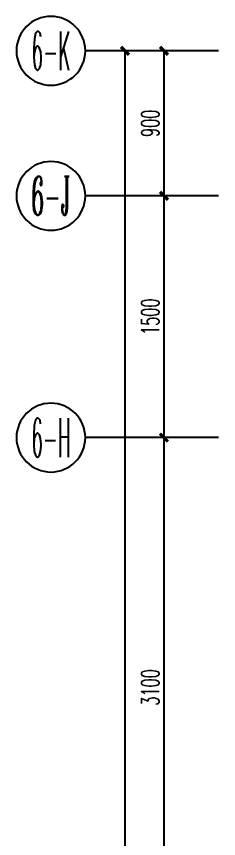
# Model space of a CAD drawing. Extents: x 184967 to 628822, y -100826 to 121332.
# Drawn here: x 195999 to 197250, y -20804 to -15703 of the extents above; entities that cross this region are included whole.
import ezdxf
from ezdxf.enums import TextEntityAlignment as Align

# ---------------------------------------------------------------- set-up
doc = ezdxf.new("R2010")
doc.units = 0
doc.header["$MEASUREMENT"] = 0
doc.layers.add('AXIS_TEXT', color=7, linetype='Continuous')
doc.layers.add('PUB_DIM', color=3, linetype='Continuous')
doc.styles.add('_TCH_AXIS', font='COMPLEX', dxfattribs={"bigfont": 'GBCBIG'})
doc.styles.add('COMPLEX', font='COMPLEX')
doc.styles.add('尺寸标注', font='txt.shx', dxfattribs={"width": 0.6, "height": 110})
doc.dimstyles.new('1-50', dxfattribs={"dimscale": 50, "dimtxt": 110, "dimasz": 1, "dimexe": 2, "dimexo": 2, "dimgap": 0.6, "dimtad": 1, "dimdec": 0, "dimrnd": 5, "dimtxsty": '尺寸标注', "dimblk": 'ARCHTICK', "dimcen": 2.5, "dimclrd": 251, "dimclre": 251, "dimclrt": 50, "dimadec": 0, "dimazin": 0, "dimtfac": 1, "dimtdec": 0, "dimtix": 1, "dimtmove": 2, "dimatfit": 3, "dimldrblk": 'DOT', "dimfxl": 0, "dimarcsym": 0})

# ---------------------------------------------------------------- blocks, each defined once
blk = doc.blocks.new('_AXISO')
blk.add_circle((0, 0), 0.5)
at = {"layer": 'AXIS_TEXT', "style": 'COMPLEX', "width": 1.041667}
blk.add_attdef('A', text='', height=0.56, dxfattribs=at).set_placement((-0.25, -0.28), (0.25, -0.28), align=Align.FIT)
blk = doc.blocks.new('_ArchTick')
at = {"color": 0, "linetype": 'ByBlock', "const_width": 0.4}
blk.add_lwpolyline([(-0.5, -0.5), (0.5, 0.5)], dxfattribs=at)
blk = doc.blocks.new('*D261')
at = {"layer": 'Defpoints', "color": 0, "linetype": 'ByBlock', "transparency": 16777216}
for p in [(197250.4, -15916.4), (196912.3, -16816.4), (197250.4, -16816.4)]:
    blk.add_point(p, dxfattribs=at)
at = {"layer": 'PUB_DIM', "color": 251, "lineweight": -2, "transparency": 16777216}
for p, q in [((197150.4, -15916.4), (196812.3, -15916.4)), ((196912.3, -15916.4), (196912.3, -16816.4)), ((197150.4, -16816.4), (196812.3, -16816.4))]:
    blk.add_line(p, q, dxfattribs=at)
at = {"layer": 'PUB_DIM', "color": 251, "linetype": 'ByBlock', "lineweight": -2, "transparency": 16777216, "xscale": 50, "yscale": 50, "zscale": 50}
for p, rotation in [((196912.3, -15916.4), 90), ((196912.3, -16816.4), 270)]:
    blk.add_blockref('_ArchTick', p, dxfattribs=dict(at, rotation=rotation))
at = {"layer": 'PUB_DIM', "color": 50, "linetype": 'ByBlock', "transparency": 16777216, "insert": (196827.3, -16366.4), "char_height": 110, "attachment_point": 5, "rotation": 90, "style": '尺寸标注'}
blk.add_mtext('900', dxfattribs=at)
blk = doc.blocks.new('_Dot')
at = {"color": 0, "linetype": 'ByBlock', "lineweight": -2}
blk.add_line((-0.5, 0), (-1, 0), dxfattribs=at)
at = {"color": 0, "linetype": 'ByBlock', "const_width": 0.5}
blk.add_lwpolyline([(-0.25, 0, 1), (0.25, 0, 1)], format="xyb", close=True, dxfattribs=at)
blk = doc.blocks.new('*D262')
at = {"layer": 'Defpoints', "color": 0, "linetype": 'ByBlock', "transparency": 16777216}
for p in [(197250.4, -16816.4), (196912.3, -18316.4), (197250.4, -18316.4)]:
    blk.add_point(p, dxfattribs=at)
at = {"layer": 'PUB_DIM', "color": 251, "lineweight": -2, "transparency": 16777216}
for p, q in [((197150.4, -16816.4), (196812.3, -16816.4)), ((196912.3, -16816.4), (196912.3, -18316.4)), ((197150.4, -18316.4), (196812.3, -18316.4))]:
    blk.add_line(p, q, dxfattribs=at)
at = {"layer": 'PUB_DIM', "color": 251, "linetype": 'ByBlock', "lineweight": -2, "transparency": 16777216, "xscale": 50, "yscale": 50, "zscale": 50}
for p, rotation in [((196912.3, -16816.4), 90), ((196912.3, -18316.4), 270)]:
    blk.add_blockref('_ArchTick', p, dxfattribs=dict(at, rotation=rotation))
at = {"layer": 'PUB_DIM', "color": 50, "linetype": 'ByBlock', "transparency": 16777216, "insert": (196827.3, -17566.4), "char_height": 110, "attachment_point": 5, "rotation": 90, "style": '尺寸标注'}
blk.add_mtext('1500', dxfattribs=at)
blk = doc.blocks.new('*D263')
at = {"layer": 'Defpoints', "color": 0, "linetype": 'ByBlock', "transparency": 16777216}
for p in [(197250.4, -18316.4), (196912.3, -21416.4), (197250.4, -21416.4)]:
    blk.add_point(p, dxfattribs=at)
at = {"layer": 'PUB_DIM', "color": 251, "lineweight": -2, "transparency": 16777216}
for p, q in [((197150.4, -18316.4), (196812.3, -18316.4)), ((196912.3, -18316.4), (196912.3, -21416.4)), ((197150.4, -21416.4), (196812.3, -21416.4))]:
    blk.add_line(p, q, dxfattribs=at)
at = {"layer": 'PUB_DIM', "color": 251, "linetype": 'ByBlock', "lineweight": -2, "transparency": 16777216, "xscale": 50, "yscale": 50, "zscale": 50}
for p, rotation in [((196912.3, -18316.4), 90), ((196912.3, -21416.4), 270)]:
    blk.add_blockref('_ArchTick', p, dxfattribs=dict(at, rotation=rotation))
at = {"layer": 'PUB_DIM', "color": 50, "linetype": 'ByBlock', "transparency": 16777216, "insert": (196827.3, -19866.4), "char_height": 110, "attachment_point": 5, "rotation": 90, "style": '尺寸标注'}
blk.add_mtext('3100', dxfattribs=at)
blk = doc.blocks.new('*D266')
at = {"layer": 'Defpoints', "color": 0, "linetype": 'ByBlock', "transparency": 16777216}
for p in [(196671.6, -15916.4), (197250.4, -15916.4), (197250.4, -28016.4)]:
    blk.add_point(p, dxfattribs=at)
at = {"layer": 'PUB_DIM', "color": 251, "lineweight": -2, "transparency": 16777216}
for p, q in [((196921.6, -15916.4), (196571.6, -15916.4)), ((196671.6, -28016.4), (196671.6, -15916.4)), ((196921.6, -28016.4), (196571.6, -28016.4))]:
    blk.add_line(p, q, dxfattribs=at)
at = {"layer": 'PUB_DIM', "color": 251, "linetype": 'ByBlock', "lineweight": -2, "transparency": 16777216, "xscale": 50, "yscale": 50, "zscale": 50}
for p, rotation in [((196671.6, -15916.4), 90), ((196671.6, -28016.4), 270)]:
    blk.add_blockref('_ArchTick', p, dxfattribs=dict(at, rotation=rotation))
at = {"layer": 'PUB_DIM', "color": 50, "linetype": 'ByBlock', "transparency": 16777216, "insert": (196586.6, -21966.4), "char_height": 110, "attachment_point": 5, "rotation": 90, "style": '尺寸标注'}
blk.add_mtext('12100', dxfattribs=at)

msp = doc.modelspace()

# ---------------------------------------------------------------- linework, layer by layer
at = {"layer": 'PUB_DIM', "color": 47}
for p, q in [((197250.4, -15916.4), (196425.5, -15916.4)), ((197250.4, -16816.4), (196425.5, -16816.4)), ((197250.4, -18316.4), (196425.5, -18316.4))]:
    msp.add_line(p, q, dxfattribs=at)

# ---------------------------------------------------------------- block references
at = {"layer": 'PUB_DIM'}
ref = msp.add_blockref('_AXISO', (196212.2, -15916.4), dxfattribs=dict(at, xscale=-426.6560000000001, yscale=426.6560000000001, zscale=426.6560000000001))
ref.add_attrib('A', '6-K', dxfattribs={"layer": 'AXIS_TEXT', "height": 241.35, "style": '_TCH_AXIS', "width": 0.323077}).set_placement((196091.5, -16037.1), (196332.9, -16037.1), align=Align.FIT)
ref = msp.add_blockref('_AXISO', (196212.2, -16816.4), dxfattribs=dict(at, xscale=-426.6560000000001, yscale=426.6560000000001, zscale=426.6560000000001))
ref.add_attrib('A', '6-J', dxfattribs={"layer": 'AXIS_TEXT', "height": 241.35, "style": '_TCH_AXIS', "width": 0.368421}).set_placement((196091.5, -16937.1), (196332.9, -16937.1), align=Align.FIT)
ref = msp.add_blockref('_AXISO', (196212.2, -18316.4), dxfattribs=dict(at, xscale=-426.6560000000001, yscale=426.6560000000001, zscale=426.6560000000001))
ref.add_attrib('A', '6-H', dxfattribs={"layer": 'AXIS_TEXT', "height": 241.35, "style": '_TCH_AXIS', "width": 0.318182}).set_placement((196091.5, -18437.1), (196332.9, -18437.1), align=Align.FIT)

# ---------------------------------------------------------------- dimensions: what is measured, and where the dimension line sits
at = {"layer": 'PUB_DIM', "linetype": 'ByBlock'}
for base, p1, p2, picture, middle in [((196671.6, -15916.4), (197250.4, -28016.4), (197250.4, -15916.4), '*D266', (196586.6, -21966.4)), ((196912.3, -16816.4), (197250.4, -15916.4), (197250.4, -16816.4), '*D261', (196827.3, -16366.4)), ((196912.3, -18316.4), (197250.4, -16816.4), (197250.4, -18316.4), '*D262', (196827.3, -17566.4)), ((196912.3, -21416.4), (197250.4, -18316.4), (197250.4, -21416.4), '*D263', (196827.3, -19866.4))]:
    dim = msp.add_linear_dim(base=base, p1=p1, p2=p2, angle=90, dimstyle='1-50', override={"dimfxl": 5, "dimfxlon": 1}, dxfattribs=at)
    dim.commit()
    dim.dimension.update_dxf_attribs({"geometry": picture, "text_midpoint": middle})

doc.saveas('drawing.dxf')
